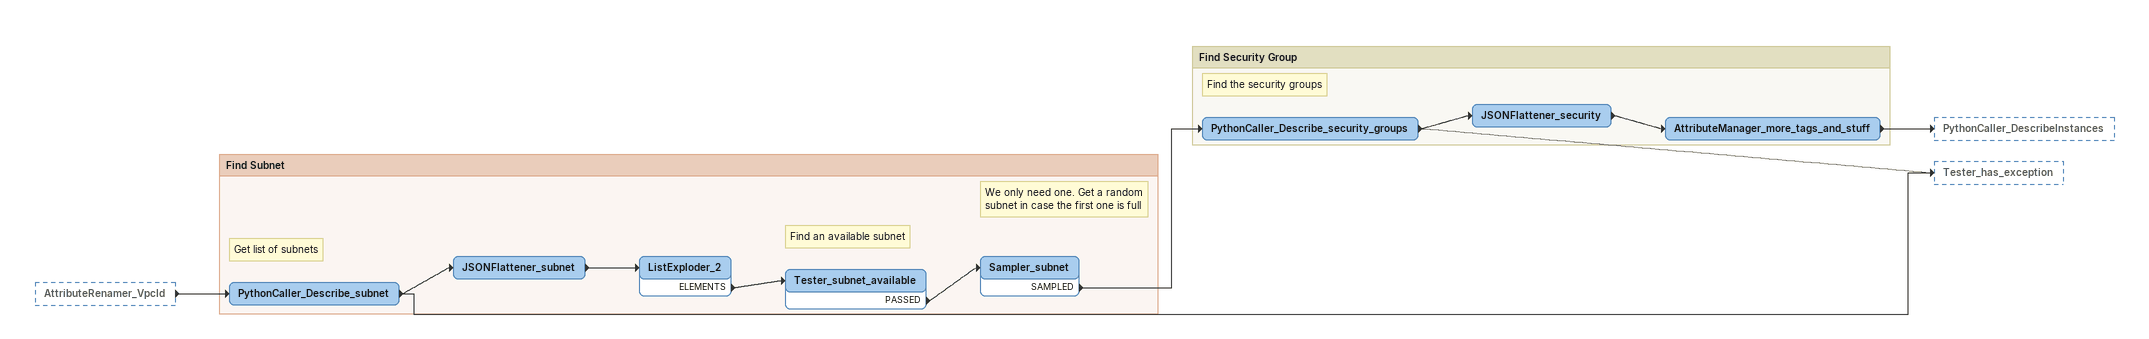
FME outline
AttributeRenamer_VpcId [outside]
    -> PythonCaller_Describe_subnet

Bookmark: Find Subnet
Note: Get list of subnets
PythonCaller_Describe_subnet
    -> JSONFlattener_subnet
    -> Tester_has_exception
JSONFlattener_subnet
    -> ListExploder_2
ListExploder_2
    ELEMENTS -> Tester_subnet_available
Note: Find an available subnet
Tester_subnet_available
    PASSED -> Sampler_subnet
Note: We only need one. Get a random subnet in case the first one is full
Sampler_subnet
    SAMPLED -> PythonCaller_Describe_security_groups

Bookmark: Find Security Group
Note: Find the security groups
PythonCaller_Describe_security_groups
    -> JSONFlattener_security
    -> Tester_has_exception
JSONFlattener_security
    -> AttributeManager_more_tags_and_stuff
AttributeManager_more_tags_and_stuff
    -> PythonCaller_DescribeInstances
